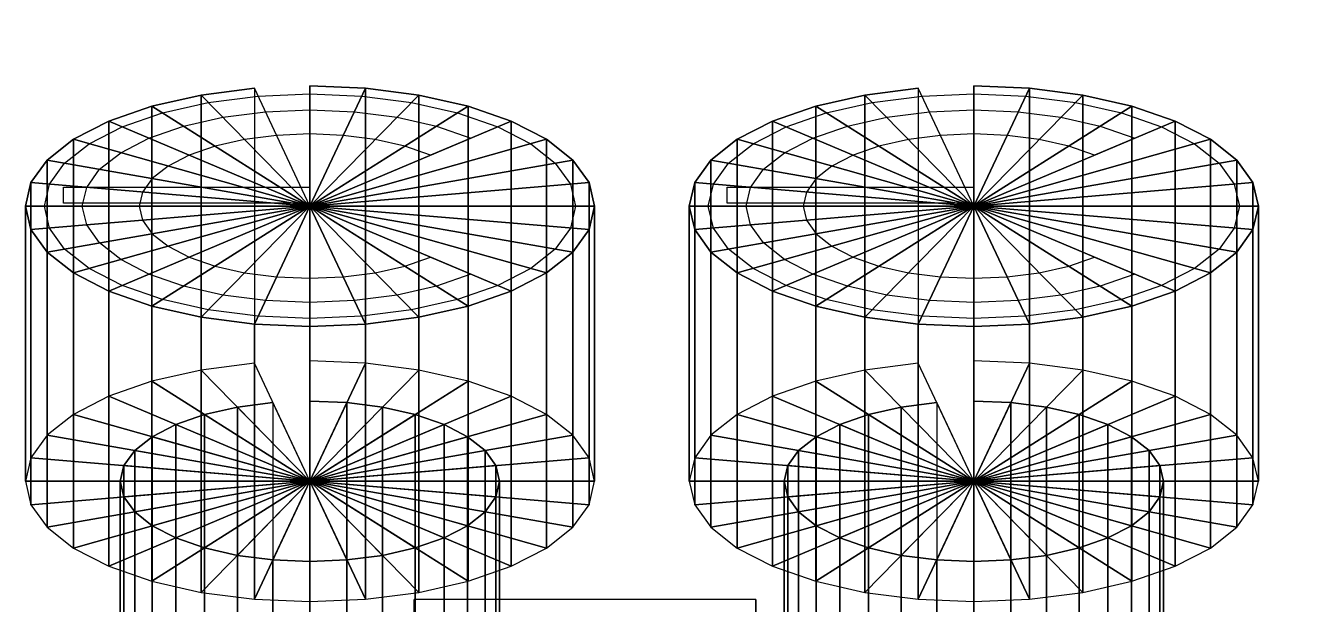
# Model space of a CAD drawing. Header units: millimetres. Extents: x -92220 to 11040, y -5929 to 27498.
# Drawn here: x 235 to 302, y 1093.2 to 1123.7 of the extents above; entities that cross this region are included whole.
import ezdxf

# ---------------------------------------------------------------- set-up
doc = ezdxf.new("R2010")
doc.units = ezdxf.units.MM
doc.layers.add('11 Водоразборный узел', color=7, linetype='Continuous')
doc.layers.add('13 Канализация 2', color=7, linetype='Continuous')

# ---------------------------------------------------------------- blocks, each defined once
blk = doc.blocks.new('QMODEL_e17b8aaa_e9d4_400d_a0f2_fbeb3d9ce0b6')
at = {"color": 23}
for points, invisible_edges in [([(40.5, 20.297308, 7.473395), (58.5, 20.297308, 7.473395), (58.5, 28.047308, -5.949999), (40.5, 28.047308, -5.949999)], 1), ([(40.5, -2.952692, -5.949999), (40.5, 28.047308, -5.949999), (40.5, 20.297308, 7.473395), (40.5, 4.797308, 7.473395)], 15), ([(58.5, -2.952692, -5.949999), (58.5, 28.047308, -5.949999), (58.5, 20.297308, 7.473395), (58.5, 4.797308, 7.473395)], 15), ([(40.5, 4.797308, 7.473395), (58.5, 4.797308, 7.473395), (58.5, 20.297308, 7.473395), (40.5, 20.297308, 7.473395)], 1), ([(40.5, -2.952692, -5.949999), (58.5, -2.952692, -5.949999), (58.5, 4.797308, 7.473395), (40.5, 4.797308, 7.473395)], 1)]:
    blk.add_3dface(points, dxfattribs=dict(at, invisible_edges=invisible_edges))
at = {"color": 1, "invisible_edges": 14}
for points in [[(-37.731265, -2.108183, 34.01369), (-35, -1.864381, 34.127377), (-35, -14.552692, 28.210725)], [(-35, -1.864381, 34.127377), (-32.268735, -2.108183, 34.01369), (-35, -14.552692, 28.210725)], [(32.268735, -2.108183, 34.01369), (35, -1.864381, 34.127377), (35, -14.552692, 28.210725)], [(35, -1.864381, 34.127377), (37.731265, -2.108183, 34.01369), (35, -14.552692, 28.210725)], [(-40.357568, -2.830221, 33.676999), (-37.731265, -2.108183, 34.01369), (-35, -14.552692, 28.210725)], [(-32.268735, -2.108183, 34.01369), (-29.642432, -2.830221, 33.676999), (-35, -14.552692, 28.210725)], [(29.642432, -2.830221, 33.676999), (32.268735, -2.108183, 34.01369), (35, -14.552692, 28.210725)], [(37.731265, -2.108183, 34.01369), (40.357568, -2.830221, 33.676999), (35, -14.552692, 28.210725)], [(-42.777983, -4.002747, 33.130241), (-40.357568, -2.830221, 33.676999), (-35, -14.552692, 28.210725)], [(-29.642432, -2.830221, 33.676999), (-27.222017, -4.002747, 33.130241), (-35, -14.552692, 28.210725)], [(27.222017, -4.002747, 33.130241), (29.642432, -2.830221, 33.676999), (35, -14.552692, 28.210725)], [(40.357568, -2.830221, 33.676999), (42.777983, -4.002747, 33.130241), (35, -14.552692, 28.210725)], [(-44.899495, -5.580701, 32.39443), (-42.777983, -4.002747, 33.130241), (-35, -14.552692, 28.210725)], [(-27.222017, -4.002747, 33.130241), (-25.100505, -5.580701, 32.39443), (-35, -14.552692, 28.210725)], [(25.100505, -5.580701, 32.39443), (27.222017, -4.002747, 33.130241), (35, -14.552692, 28.210725)], [(42.777983, -4.002747, 33.130241), (44.899495, -5.580701, 32.39443), (35, -14.552692, 28.210725)], [(-46.640575, -7.503444, 31.497841), (-44.899495, -5.580701, 32.39443), (-35, -14.552692, 28.210725)], [(-25.100505, -5.580701, 32.39443), (-23.359425, -7.503444, 31.497841), (-35, -14.552692, 28.210725)], [(23.359425, -7.503444, 31.497841), (25.100505, -5.580701, 32.39443), (35, -14.552692, 28.210725)], [(44.899495, -5.580701, 32.39443), (46.640575, -7.503444, 31.497841), (35, -14.552692, 28.210725)], [(-47.934313, -9.697085, 30.47493), (-46.640575, -7.503444, 31.497841), (-35, -14.552692, 28.210725)], [(-23.359425, -7.503444, 31.497841), (-22.065687, -9.697085, 30.47493), (-35, -14.552692, 28.210725)], [(22.065687, -9.697085, 30.47493), (23.359425, -7.503444, 31.497841), (35, -14.552692, 28.210725)], [(46.640575, -7.503444, 31.497841), (47.934313, -9.697085, 30.47493), (35, -14.552692, 28.210725)], [(-48.730994, -12.077325, 29.365007), (-47.934313, -9.697085, 30.47493), (-35, -14.552692, 28.210725)], [(-22.065687, -9.697085, 30.47493), (-21.269006, -12.077325, 29.365007), (-35, -14.552692, 28.210725)], [(21.269006, -12.077325, 29.365007), (22.065687, -9.697085, 30.47493), (35, -14.552692, 28.210725)], [(47.934313, -9.697085, 30.47493), (48.730994, -12.077325, 29.365007), (35, -14.552692, 28.210725)], [(-49, -14.552692, 28.210725), (-48.730994, -12.077325, 29.365007), (-35, -14.552692, 28.210725)], [(-21.269006, -12.077325, 29.365007), (-21, -14.552692, 28.210725), (-35, -14.552692, 28.210725)], [(21, -14.552692, 28.210725), (21.269006, -12.077325, 29.365007), (35, -14.552692, 28.210725)], [(48.730994, -12.077325, 29.365007), (49, -14.552692, 28.210725), (35, -14.552692, 28.210725)], [(-48.730994, -17.028058, 27.056444), (-49, -14.552692, 28.210725), (-35, -14.552692, 28.210725)], [(-47.934313, -19.408298, 25.946521), (-48.730994, -17.028058, 27.056444), (-35, -14.552692, 28.210725)], [(-46.640575, -21.601939, 24.92361), (-47.934313, -19.408298, 25.946521), (-35, -14.552692, 28.210725)], [(-44.899495, -23.524682, 24.027021), (-46.640575, -21.601939, 24.92361), (-35, -14.552692, 28.210725)], [(-42.777983, -25.102637, 23.291209), (-44.899495, -23.524682, 24.027021), (-35, -14.552692, 28.210725)], [(-40.357568, -26.275162, 22.744452), (-42.777983, -25.102637, 23.291209), (-35, -14.552692, 28.210725)], [(-37.731265, -26.9972, 22.407761), (-40.357568, -26.275162, 22.744452), (-35, -14.552692, 28.210725)], [(-35, -27.241003, 22.294074), (-37.731265, -26.9972, 22.407761), (-35, -14.552692, 28.210725)], [(-21, -14.552692, 28.210725), (-21.269006, -17.028058, 27.056444), (-35, -14.552692, 28.210725)], [(-21.269006, -17.028058, 27.056444), (-22.065687, -19.408298, 25.946521), (-35, -14.552692, 28.210725)], [(-22.065687, -19.408298, 25.946521), (-23.359425, -21.601939, 24.92361), (-35, -14.552692, 28.210725)], [(-23.359425, -21.601939, 24.92361), (-25.100505, -23.524682, 24.027021), (-35, -14.552692, 28.210725)], [(-25.100505, -23.524682, 24.027021), (-27.222017, -25.102637, 23.291209), (-35, -14.552692, 28.210725)], [(-27.222017, -25.102637, 23.291209), (-29.642432, -26.275162, 22.744452), (-35, -14.552692, 28.210725)], [(-29.642432, -26.275162, 22.744452), (-32.268735, -26.9972, 22.407761), (-35, -14.552692, 28.210725)], [(-32.268735, -26.9972, 22.407761), (-35, -27.241003, 22.294074), (-35, -14.552692, 28.210725)], [(21.269006, -17.028058, 27.056444), (21, -14.552692, 28.210725), (35, -14.552692, 28.210725)], [(22.065687, -19.408298, 25.946521), (21.269006, -17.028058, 27.056444), (35, -14.552692, 28.210725)], [(23.359425, -21.601939, 24.92361), (22.065687, -19.408298, 25.946521), (35, -14.552692, 28.210725)], [(25.100505, -23.524682, 24.027021), (23.359425, -21.601939, 24.92361), (35, -14.552692, 28.210725)], [(27.222017, -25.102637, 23.291209), (25.100505, -23.524682, 24.027021), (35, -14.552692, 28.210725)], [(29.642432, -26.275162, 22.744452), (27.222017, -25.102637, 23.291209), (35, -14.552692, 28.210725)], [(32.268735, -26.9972, 22.407761), (29.642432, -26.275162, 22.744452), (35, -14.552692, 28.210725)], [(35, -27.241003, 22.294074), (32.268735, -26.9972, 22.407761), (35, -14.552692, 28.210725)], [(49, -14.552692, 28.210725), (48.730994, -17.028058, 27.056444), (35, -14.552692, 28.210725)], [(48.730994, -17.028058, 27.056444), (47.934313, -19.408298, 25.946521), (35, -14.552692, 28.210725)], [(47.934313, -19.408298, 25.946521), (46.640575, -21.601939, 24.92361), (35, -14.552692, 28.210725)], [(46.640575, -21.601939, 24.92361), (44.899495, -23.524682, 24.027021), (35, -14.552692, 28.210725)], [(44.899495, -23.524682, 24.027021), (42.777983, -25.102637, 23.291209), (35, -14.552692, 28.210725)], [(42.777983, -25.102637, 23.291209), (40.357568, -26.275162, 22.744452), (35, -14.552692, 28.210725)], [(40.357568, -26.275162, 22.744452), (37.731265, -26.9972, 22.407761), (35, -14.552692, 28.210725)], [(37.731265, -26.9972, 22.407761), (35, -27.241003, 22.294074), (35, -14.552692, 28.210725)]]:
    blk.add_3dface(points, dxfattribs=at)
at = {"color": 255}
for points, invisible_edges in [([(-38.444151, -7.116818, 31.724758), (-39.592201, -4.604859, 32.896102), (-37.341084, -3.98597, 33.184695), (-36.755813, -6.65265, 31.941203)], 5), ([(-36.755813, -6.65265, 31.941203), (-37.341084, -3.98597, 33.184695), (-35, -3.776996, 33.282141), (-35, -6.49592, 32.014287)], 5), ([(-35, -6.49592, 32.014287), (-35, -3.776996, 33.282141), (-32.658916, -3.98597, 33.184695), (-33.244187, -6.65265, 31.941203)], 5), ([(-33.244187, -6.65265, 31.941203), (-32.658916, -3.98597, 33.184695), (-30.407799, -4.604859, 32.896102), (-31.555849, -7.116818, 31.724758)], 5), ([(31.555849, -7.116818, 31.724758), (30.407799, -4.604859, 32.896102), (32.658916, -3.98597, 33.184695), (33.244187, -6.65265, 31.941203)], 5), ([(33.244187, -6.65265, 31.941203), (32.658916, -3.98597, 33.184695), (35, -3.776996, 33.282141), (35, -6.49592, 32.014287)], 5), ([(35, -6.49592, 32.014287), (35, -3.776996, 33.282141), (37.341084, -3.98597, 33.184695), (36.755813, -6.65265, 31.941203)], 5), ([(36.755813, -6.65265, 31.941203), (37.341084, -3.98597, 33.184695), (39.592201, -4.604859, 32.896102), (38.444151, -7.116818, 31.724758)], 5), ([(-40.000132, -7.870584, 31.373271), (-41.666843, -5.609882, 32.427453), (-39.592201, -4.604859, 32.896102), (-38.444151, -7.116818, 31.724758)], 5), ([(-31.555849, -7.116818, 31.724758), (-30.407799, -4.604859, 32.896102), (-28.333157, -5.609882, 32.427453), (-29.999868, -7.870584, 31.373271)], 5), ([(29.999868, -7.870584, 31.373271), (28.333157, -5.609882, 32.427453), (30.407799, -4.604859, 32.896102), (31.555849, -7.116818, 31.724758)], 5), ([(38.444151, -7.116818, 31.724758), (39.592201, -4.604859, 32.896102), (41.666843, -5.609882, 32.427453), (40.000132, -7.870584, 31.373271)], 5), ([(-41.363961, -8.884983, 30.90025), (-43.485281, -6.962414, 31.796758), (-41.666843, -5.609882, 32.427453), (-40.000132, -7.870584, 31.373271)], 5), ([(-29.999868, -7.870584, 31.373271), (-28.333157, -5.609882, 32.427453), (-26.514719, -6.962414, 31.796758), (-28.636039, -8.884983, 30.90025)], 1), ([(28.636039, -8.884983, 30.90025), (26.514719, -6.962414, 31.796758), (28.333157, -5.609882, 32.427453), (29.999868, -7.870584, 31.373271)], 5), ([(40.000132, -7.870584, 31.373271), (41.666843, -5.609882, 32.427453), (43.485281, -6.962414, 31.796758), (41.363961, -8.884983, 30.90025)], 1), ([(-42.483227, -10.121032, 30.323871), (-44.977635, -8.610479, 31.028253), (-43.485281, -6.962414, 31.796758), (-41.363961, -8.884983, 30.90025)], 5), ([(27.516773, -10.121032, 30.323871), (25.022365, -8.610479, 31.028253), (26.514719, -6.962414, 31.796758), (28.636039, -8.884983, 30.90025)], 5), ([(-43.314916, -11.53123, 29.666285), (-46.086554, -10.490743, 30.151472), (-44.977635, -8.610479, 31.028253), (-42.483227, -10.121032, 30.323871)], 5), ([(26.685084, -11.53123, 29.666285), (23.913446, -10.490743, 30.151472), (25.022365, -8.610479, 31.028253), (27.516773, -10.121032, 30.323871)], 5), ([(-43.827068, -13.061384, 28.952763), (-46.769423, -12.530949, 29.200109), (-46.086554, -10.490743, 30.151472), (-43.314916, -11.53123, 29.666285)], 5), ([(26.172932, -13.061384, 28.952763), (23.230577, -12.530949, 29.200109), (23.913446, -10.490743, 30.151472), (26.685084, -11.53123, 29.666285)], 5), ([(-44, -14.652692, 28.210725), (-47, -14.652692, 28.210725), (-46.769423, -12.530949, 29.200109), (-43.827068, -13.061384, 28.952763)], 5), ([(26, -14.652692, 28.210725), (23, -14.652692, 28.210725), (23.230577, -12.530949, 29.200109), (26.172932, -13.061384, 28.952763)], 5), ([(-43.827068, -16.243999, 27.468687), (-46.769423, -16.774434, 27.221341), (-47, -14.652692, 28.210725), (-44, -14.652692, 28.210725)], 5), ([(26.172932, -16.243999, 27.468687), (23.230577, -16.774434, 27.221341), (23, -14.652692, 28.210725), (26, -14.652692, 28.210725)], 5), ([(-43.314916, -17.774153, 26.755165), (-46.086554, -18.81464, 26.269979), (-46.769423, -16.774434, 27.221341), (-43.827068, -16.243999, 27.468687)], 5), ([(26.685084, -17.774153, 26.755165), (23.913446, -18.81464, 26.269979), (23.230577, -16.774434, 27.221341), (26.172932, -16.243999, 27.468687)], 5), ([(-42.483227, -19.184351, 26.09758), (-44.977635, -20.694904, 25.393198), (-46.086554, -18.81464, 26.269979), (-43.314916, -17.774153, 26.755165)], 5), ([(27.516773, -19.184351, 26.09758), (25.022365, -20.694904, 25.393198), (23.913446, -18.81464, 26.269979), (26.685084, -17.774153, 26.755165)], 5), ([(-41.363961, -20.4204, 25.521201), (-43.485281, -22.342969, 24.624693), (-44.977635, -20.694904, 25.393198), (-42.483227, -19.184351, 26.09758)], 5), ([(28.636039, -20.4204, 25.521201), (26.514719, -22.342969, 24.624693), (25.022365, -20.694904, 25.393198), (27.516773, -19.184351, 26.09758)], 5), ([(-40.000132, -21.434799, 25.048179), (-41.666843, -23.695502, 23.993997), (-43.485281, -22.342969, 24.624693), (-41.363961, -20.4204, 25.521201)], 5), ([(-28.636039, -20.4204, 25.521201), (-26.514719, -22.342969, 24.624693), (-28.333157, -23.695502, 23.993997), (-29.999868, -21.434799, 25.048179)], 4), ([(29.999868, -21.434799, 25.048179), (28.333157, -23.695502, 23.993997), (26.514719, -22.342969, 24.624693), (28.636039, -20.4204, 25.521201)], 5), ([(41.363961, -20.4204, 25.521201), (43.485281, -22.342969, 24.624693), (41.666843, -23.695502, 23.993997), (40.000132, -21.434799, 25.048179)], 4), ([(-38.444151, -22.188566, 24.696693), (-39.592201, -24.700524, 23.525348), (-41.666843, -23.695502, 23.993997), (-40.000132, -21.434799, 25.048179)], 5), ([(-29.999868, -21.434799, 25.048179), (-28.333157, -23.695502, 23.993997), (-30.407799, -24.700524, 23.525348), (-31.555849, -22.188566, 24.696693)], 5), ([(31.555849, -22.188566, 24.696693), (30.407799, -24.700524, 23.525348), (28.333157, -23.695502, 23.993997), (29.999868, -21.434799, 25.048179)], 5), ([(40.000132, -21.434799, 25.048179), (41.666843, -23.695502, 23.993997), (39.592201, -24.700524, 23.525348), (38.444151, -22.188566, 24.696693)], 5), ([(-36.755813, -22.652733, 24.480248), (-37.341084, -25.319413, 23.236756), (-39.592201, -24.700524, 23.525348), (-38.444151, -22.188566, 24.696693)], 5), ([(-35, -22.809463, 24.407164), (-35, -25.528387, 23.13931), (-37.341084, -25.319413, 23.236756), (-36.755813, -22.652733, 24.480248)], 5), ([(-33.244187, -22.652733, 24.480248), (-32.658916, -25.319413, 23.236756), (-35, -25.528387, 23.13931), (-35, -22.809463, 24.407164)], 5), ([(-31.555849, -22.188566, 24.696693), (-30.407799, -24.700524, 23.525348), (-32.658916, -25.319413, 23.236756), (-33.244187, -22.652733, 24.480248)], 5), ([(33.244187, -22.652733, 24.480248), (32.658916, -25.319413, 23.236756), (30.407799, -24.700524, 23.525348), (31.555849, -22.188566, 24.696693)], 5), ([(35, -22.809463, 24.407164), (35, -25.528387, 23.13931), (32.658916, -25.319413, 23.236756), (33.244187, -22.652733, 24.480248)], 5), ([(36.755813, -22.652733, 24.480248), (37.341084, -25.319413, 23.236756), (35, -25.528387, 23.13931), (35, -22.809463, 24.407164)], 5), ([(38.444151, -22.188566, 24.696693), (39.592201, -24.700524, 23.525348), (37.341084, -25.319413, 23.236756), (36.755813, -22.652733, 24.480248)], 5)]:
    blk.add_3dface(points, dxfattribs=dict(at, invisible_edges=invisible_edges))
at = {"color": 8}
for points in [[(-35, -14.752692, 29.210725), (-35, -16.565307, 28.365489), (-48, -16.565307, 28.365489), (-48, -14.752692, 29.210725)], [(35, -14.752692, 29.210725), (35, -16.565307, 28.365489), (22, -16.565307, 28.365489), (22, -14.752692, 29.210725)]]:
    blk.add_3dface(points, dxfattribs=at)
at = {"color": 23}
mesh = blk.add_polymesh((2, 32), dxfattribs=dict(at, n_close=True))
for k, corner in enumerate([(-35, 1.372279, 17.935983), (-33.049097, 1.198134, 17.854778), (-31.173166, 0.682393, 17.614284), (-29.444298, -0.155125, 17.223743), (-27.928932, -1.282235, 16.698163), (-26.685304, -2.655623, 16.057742), (-25.761205, -4.22251, 15.32709), (-25.192147, -5.92268, 14.534288), (-25, -7.690799, 13.7098), (-25.192147, -9.458918, 12.885313), (-25.761205, -11.159089, 12.09251), (-26.685304, -12.725976, 11.361859), (-27.928932, -14.099363, 10.721438), (-29.444298, -15.226473, 10.195858), (-31.173166, -16.063991, 9.805317), (-33.049097, -16.579733, 9.564823), (-35, -16.753877, 9.483618), (-36.950903, -16.579733, 9.564823), (-38.826834, -16.063991, 9.805317), (-40.555702, -15.226473, 10.195858), (-42.071068, -14.099363, 10.721438), (-43.314696, -12.725976, 11.361859), (-44.238795, -11.159089, 12.09251), (-44.807853, -9.458918, 12.885313), (-45, -7.690799, 13.7098), (-44.807853, -5.92268, 14.534288), (-44.238795, -4.22251, 15.32709), (-43.314696, -2.655623, 16.057742), (-42.071068, -1.282235, 16.698163), (-40.555702, -0.155125, 17.223743), (-38.826834, 0.682393, 17.614284), (-36.950903, 1.198134, 17.854778), (-35, 16.163918, -13.78479), (-33.049097, 15.989773, -13.865995), (-31.173166, 15.474032, -14.106489), (-29.444298, 14.636514, -14.49703), (-27.928932, 13.509404, -15.02261), (-26.685304, 12.136016, -15.663031), (-25.761205, 10.569129, -16.393682), (-25.192147, 8.868959, -17.186485), (-25, 7.10084, -18.010972), (-25.192147, 5.332721, -18.83546), (-25.761205, 3.63255, -19.628262), (-26.685304, 2.065663, -20.358914), (-27.928932, 0.692276, -20.999335), (-29.444298, -0.434834, -21.524915), (-31.173166, -1.272352, -21.915456), (-33.049097, -1.788094, -22.15595), (-35, -1.962238, -22.237155), (-36.950903, -1.788094, -22.15595), (-38.826834, -1.272352, -21.915456), (-40.555702, -0.434834, -21.524915), (-42.071068, 0.692276, -20.999335), (-43.314696, 2.065663, -20.358914), (-44.238795, 3.63255, -19.628262), (-44.807853, 5.332721, -18.83546), (-45, 7.10084, -18.010972), (-44.807853, 8.868959, -17.186485), (-44.238795, 10.569129, -16.393682), (-43.314696, 12.136016, -15.663031), (-42.071068, 13.509404, -15.02261), (-40.555702, 14.636514, -14.49703), (-38.826834, 15.474032, -14.106489), (-36.950903, 15.989773, -13.865995)]):
    mesh.set_mesh_vertex(divmod(k, 32), corner)
mesh = blk.add_polymesh((2, 32), dxfattribs=dict(at, n_close=True))
for k, corner in enumerate([(35, 1.372279, 17.935983), (36.950903, 1.198134, 17.854778), (38.826834, 0.682393, 17.614284), (40.555702, -0.155125, 17.223743), (42.071068, -1.282235, 16.698163), (43.314696, -2.655623, 16.057742), (44.238795, -4.22251, 15.32709), (44.807853, -5.92268, 14.534288), (45, -7.690799, 13.7098), (44.807853, -9.458918, 12.885313), (44.238795, -11.159089, 12.09251), (43.314696, -12.725976, 11.361859), (42.071068, -14.099363, 10.721438), (40.555702, -15.226473, 10.195858), (38.826834, -16.063991, 9.805317), (36.950903, -16.579733, 9.564823), (35, -16.753877, 9.483618), (33.049097, -16.579733, 9.564823), (31.173166, -16.063991, 9.805317), (29.444298, -15.226473, 10.195858), (27.928932, -14.099363, 10.721438), (26.685304, -12.725976, 11.361859), (25.761205, -11.159089, 12.09251), (25.192147, -9.458918, 12.885313), (25, -7.690799, 13.7098), (25.192147, -5.92268, 14.534288), (25.761205, -4.22251, 15.32709), (26.685304, -2.655623, 16.057742), (27.928932, -1.282235, 16.698163), (29.444298, -0.155125, 17.223743), (31.173166, 0.682393, 17.614284), (33.049097, 1.198134, 17.854778), (35, 16.163918, -13.78479), (36.950903, 15.989773, -13.865995), (38.826834, 15.474032, -14.106489), (40.555702, 14.636514, -14.49703), (42.071068, 13.509404, -15.02261), (43.314696, 12.136016, -15.663031), (44.238795, 10.569129, -16.393682), (44.807853, 8.868959, -17.186485), (45, 7.10084, -18.010972), (44.807853, 5.332721, -18.83546), (44.238795, 3.63255, -19.628262), (43.314696, 2.065663, -20.358914), (42.071068, 0.692276, -20.999335), (40.555702, -0.434834, -21.524915), (38.826834, -1.272352, -21.915456), (36.950903, -1.788094, -22.15595), (35, -1.962238, -22.237155), (33.049097, -1.788094, -22.15595), (31.173166, -1.272352, -21.915456), (29.444298, -0.434834, -21.524915), (27.928932, 0.692276, -20.999335), (26.685304, 2.065663, -20.358914), (25.761205, 3.63255, -19.628262), (25.192147, 5.332721, -18.83546), (25, 7.10084, -18.010972), (25.192147, 8.868959, -17.186485), (25.761205, 10.569129, -16.393682), (26.685304, 12.136016, -15.663031), (27.928932, 13.509404, -15.02261), (29.444298, 14.636514, -14.49703), (31.173166, 15.474032, -14.106489), (33.049097, 15.989773, -13.865995)]):
    mesh.set_mesh_vertex(divmod(k, 32), corner)
at = {"color": 255}
mesh = blk.add_polymesh((2, 32), dxfattribs=dict(at, n_close=True))
for k, corner in enumerate([(-35, -0.858075, 34.549999), (-32.073645, -1.119291, 34.428192), (-29.259749, -1.892903, 34.067451), (-26.666447, -3.149181, 33.481639), (-24.393398, -4.839846, 32.693269), (-22.527956, -6.899927, 31.732637), (-21.141807, -9.250257, 30.63666), (-20.288221, -11.800513, 29.447456), (-20, -14.452692, 28.210725), (-20.288221, -17.10487, 26.973994), (-21.141807, -19.655126, 25.78479), (-22.527956, -22.005456, 24.688814), (-24.393398, -24.065537, 23.728182), (-26.666447, -25.756202, 22.939812), (-29.259749, -27.01248, 22.354), (-32.073645, -27.786092, 21.993259), (-35, -28.047308, 21.871452), (-37.926355, -27.786092, 21.993259), (-40.740251, -27.01248, 22.354), (-43.333553, -25.756202, 22.939812), (-45.606602, -24.065537, 23.728182), (-47.472044, -22.005456, 24.688814), (-48.858193, -19.655126, 25.78479), (-49.711779, -17.10487, 26.973994), (-50, -14.452692, 28.210725), (-49.711779, -11.800513, 29.447456), (-48.858193, -9.250257, 30.63666), (-47.472044, -6.899927, 31.732637), (-45.606602, -4.839846, 32.693269), (-43.333553, -3.149181, 33.481639), (-40.740251, -1.892903, 34.067451), (-37.926355, -1.119291, 34.428192), (-35, 5.903817, 20.049075), (-32.073645, 5.642601, 19.927267), (-29.259749, 4.868989, 19.566526), (-26.666447, 3.612711, 18.980714), (-24.393398, 1.922046, 18.192344), (-22.527956, -0.138035, 17.231713), (-21.141807, -2.488365, 16.135736), (-20.288221, -5.038621, 14.946532), (-20, -7.690799, 13.709801), (-20.288221, -10.342978, 12.47307), (-21.141807, -12.893234, 11.283866), (-22.527956, -15.243564, 10.187889), (-24.393398, -17.303645, 9.227257), (-26.666447, -18.99431, 8.438887), (-29.259749, -20.250588, 7.853075), (-32.073645, -21.0242, 7.492334), (-35, -21.285416, 7.370527), (-37.926355, -21.0242, 7.492334), (-40.740251, -20.250588, 7.853075), (-43.333553, -18.99431, 8.438887), (-45.606602, -17.303645, 9.227257), (-47.472044, -15.243564, 10.187889), (-48.858193, -12.893234, 11.283866), (-49.711779, -10.342978, 12.47307), (-50, -7.690799, 13.709801), (-49.711779, -5.038621, 14.946532), (-48.858193, -2.488365, 16.135736), (-47.472044, -0.138035, 17.231713), (-45.606602, 1.922046, 18.192344), (-43.333553, 3.612711, 18.980714), (-40.740251, 4.868989, 19.566526), (-37.926355, 5.642601, 19.927267)]):
    mesh.set_mesh_vertex(divmod(k, 32), corner)
mesh = blk.add_polymesh((2, 32), dxfattribs=dict(at, n_close=True))
for k, corner in enumerate([(-35, -7.690799, 13.709801), (-35, -7.690799, 13.709801), (-35, -7.690799, 13.709801), (-35, -7.690799, 13.709801), (-35, -7.690799, 13.709801), (-35, -7.690799, 13.709801), (-35, -7.690799, 13.709801), (-35, -7.690799, 13.709801), (-35, -7.690799, 13.709801), (-35, -7.690799, 13.709801), (-35, -7.690799, 13.709801), (-35, -7.690799, 13.709801), (-35, -7.690799, 13.709801), (-35, -7.690799, 13.709801), (-35, -7.690799, 13.709801), (-35, -7.690799, 13.709801), (-35, -7.690799, 13.709801), (-35, -7.690799, 13.709801), (-35, -7.690799, 13.709801), (-35, -7.690799, 13.709801), (-35, -7.690799, 13.709801), (-35, -7.690799, 13.709801), (-35, -7.690799, 13.709801), (-35, -7.690799, 13.709801), (-35, -7.690799, 13.709801), (-35, -7.690799, 13.709801), (-35, -7.690799, 13.709801), (-35, -7.690799, 13.709801), (-35, -7.690799, 13.709801), (-35, -7.690799, 13.709801), (-35, -7.690799, 13.709801), (-35, -7.690799, 13.709801), (-35, 5.903817, 20.049075), (-32.073645, 5.642601, 19.927267), (-29.259749, 4.868989, 19.566526), (-26.666447, 3.612711, 18.980714), (-24.393398, 1.922046, 18.192344), (-22.527956, -0.138035, 17.231713), (-21.141807, -2.488365, 16.135736), (-20.288221, -5.038621, 14.946532), (-20, -7.690799, 13.709801), (-20.288221, -10.342978, 12.47307), (-21.141807, -12.893234, 11.283866), (-22.527956, -15.243564, 10.187889), (-24.393398, -17.303645, 9.227257), (-26.666447, -18.99431, 8.438887), (-29.259749, -20.250588, 7.853075), (-32.073645, -21.0242, 7.492334), (-35, -21.285416, 7.370527), (-37.926355, -21.0242, 7.492334), (-40.740251, -20.250588, 7.853075), (-43.333553, -18.99431, 8.438887), (-45.606602, -17.303645, 9.227257), (-47.472044, -15.243564, 10.187889), (-48.858193, -12.893234, 11.283866), (-49.711779, -10.342978, 12.47307), (-50, -7.690799, 13.709801), (-49.711779, -5.038621, 14.946532), (-48.858193, -2.488365, 16.135736), (-47.472044, -0.138035, 17.231713), (-45.606602, 1.922046, 18.192344), (-43.333553, 3.612711, 18.980714), (-40.740251, 4.868989, 19.566526), (-37.926355, 5.642601, 19.927267)]):
    mesh.set_mesh_vertex(divmod(k, 32), corner)
mesh = blk.add_polymesh((2, 32), dxfattribs=dict(at, n_close=True))
for k, corner in enumerate([(35, -0.858075, 34.549999), (37.926355, -1.119291, 34.428192), (40.740251, -1.892903, 34.067451), (43.333553, -3.149181, 33.481639), (45.606602, -4.839846, 32.693269), (47.472044, -6.899927, 31.732637), (48.858193, -9.250257, 30.63666), (49.711779, -11.800513, 29.447456), (50, -14.452692, 28.210725), (49.711779, -17.10487, 26.973994), (48.858193, -19.655126, 25.78479), (47.472044, -22.005456, 24.688814), (45.606602, -24.065537, 23.728182), (43.333553, -25.756202, 22.939812), (40.740251, -27.01248, 22.354), (37.926355, -27.786092, 21.993259), (35, -28.047308, 21.871452), (32.073645, -27.786092, 21.993259), (29.259749, -27.01248, 22.354), (26.666447, -25.756202, 22.939812), (24.393398, -24.065537, 23.728182), (22.527956, -22.005456, 24.688814), (21.141807, -19.655126, 25.78479), (20.288221, -17.10487, 26.973994), (20, -14.452692, 28.210725), (20.288221, -11.800513, 29.447456), (21.141807, -9.250257, 30.63666), (22.527956, -6.899927, 31.732637), (24.393398, -4.839846, 32.693269), (26.666447, -3.149181, 33.481639), (29.259749, -1.892903, 34.067451), (32.073645, -1.119291, 34.428192), (35, 5.903817, 20.049075), (37.926355, 5.642601, 19.927267), (40.740251, 4.868989, 19.566526), (43.333553, 3.612711, 18.980714), (45.606602, 1.922046, 18.192344), (47.472044, -0.138035, 17.231713), (48.858193, -2.488365, 16.135736), (49.711779, -5.038621, 14.946532), (50, -7.690799, 13.709801), (49.711779, -10.342978, 12.47307), (48.858193, -12.893234, 11.283866), (47.472044, -15.243564, 10.187889), (45.606602, -17.303645, 9.227257), (43.333553, -18.99431, 8.438887), (40.740251, -20.250588, 7.853075), (37.926355, -21.0242, 7.492334), (35, -21.285416, 7.370527), (32.073645, -21.0242, 7.492334), (29.259749, -20.250588, 7.853075), (26.666447, -18.99431, 8.438887), (24.393398, -17.303645, 9.227257), (22.527956, -15.243564, 10.187889), (21.141807, -12.893234, 11.283866), (20.288221, -10.342978, 12.47307), (20, -7.690799, 13.709801), (20.288221, -5.038621, 14.946532), (21.141807, -2.488365, 16.135736), (22.527956, -0.138035, 17.231713), (24.393398, 1.922046, 18.192344), (26.666447, 3.612711, 18.980714), (29.259749, 4.868989, 19.566526), (32.073645, 5.642601, 19.927267)]):
    mesh.set_mesh_vertex(divmod(k, 32), corner)
mesh = blk.add_polymesh((2, 32), dxfattribs=dict(at, n_close=True))
for k, corner in enumerate([(35, -7.690799, 13.709801), (35, -7.690799, 13.709801), (35, -7.690799, 13.709801), (35, -7.690799, 13.709801), (35, -7.690799, 13.709801), (35, -7.690799, 13.709801), (35, -7.690799, 13.709801), (35, -7.690799, 13.709801), (35, -7.690799, 13.709801), (35, -7.690799, 13.709801), (35, -7.690799, 13.709801), (35, -7.690799, 13.709801), (35, -7.690799, 13.709801), (35, -7.690799, 13.709801), (35, -7.690799, 13.709801), (35, -7.690799, 13.709801), (35, -7.690799, 13.709801), (35, -7.690799, 13.709801), (35, -7.690799, 13.709801), (35, -7.690799, 13.709801), (35, -7.690799, 13.709801), (35, -7.690799, 13.709801), (35, -7.690799, 13.709801), (35, -7.690799, 13.709801), (35, -7.690799, 13.709801), (35, -7.690799, 13.709801), (35, -7.690799, 13.709801), (35, -7.690799, 13.709801), (35, -7.690799, 13.709801), (35, -7.690799, 13.709801), (35, -7.690799, 13.709801), (35, -7.690799, 13.709801), (35, 5.903817, 20.049075), (37.926355, 5.642601, 19.927267), (40.740251, 4.868989, 19.566526), (43.333553, 3.612711, 18.980714), (45.606602, 1.922046, 18.192344), (47.472044, -0.138035, 17.231713), (48.858193, -2.488365, 16.135736), (49.711779, -5.038621, 14.946532), (50, -7.690799, 13.709801), (49.711779, -10.342978, 12.47307), (48.858193, -12.893234, 11.283866), (47.472044, -15.243564, 10.187889), (45.606602, -17.303645, 9.227257), (43.333553, -18.99431, 8.438887), (40.740251, -20.250588, 7.853075), (37.926355, -21.0242, 7.492334), (35, -21.285416, 7.370527), (32.073645, -21.0242, 7.492334), (29.259749, -20.250588, 7.853075), (26.666447, -18.99431, 8.438887), (24.393398, -17.303645, 9.227257), (22.527956, -15.243564, 10.187889), (21.141807, -12.893234, 11.283866), (20.288221, -10.342978, 12.47307), (20, -7.690799, 13.709801), (20.288221, -5.038621, 14.946532), (21.141807, -2.488365, 16.135736), (22.527956, -0.138035, 17.231713), (24.393398, 1.922046, 18.192344), (26.666447, 3.612711, 18.980714), (29.259749, 4.868989, 19.566526), (32.073645, 5.642601, 19.927267)]):
    mesh.set_mesh_vertex(divmod(k, 32), corner)
at = {"color": 23}
mesh = blk.add_polymesh((2, 32), dxfattribs=dict(at, n_close=True))
for k, corner in enumerate([(-35, -7.690799, 13.7098), (-35, -7.690799, 13.7098), (-35, -7.690799, 13.7098), (-35, -7.690799, 13.7098), (-35, -7.690799, 13.7098), (-35, -7.690799, 13.7098), (-35, -7.690799, 13.7098), (-35, -7.690799, 13.7098), (-35, -7.690799, 13.7098), (-35, -7.690799, 13.7098), (-35, -7.690799, 13.7098), (-35, -7.690799, 13.7098), (-35, -7.690799, 13.7098), (-35, -7.690799, 13.7098), (-35, -7.690799, 13.7098), (-35, -7.690799, 13.7098), (-35, -7.690799, 13.7098), (-35, -7.690799, 13.7098), (-35, -7.690799, 13.7098), (-35, -7.690799, 13.7098), (-35, -7.690799, 13.7098), (-35, -7.690799, 13.7098), (-35, -7.690799, 13.7098), (-35, -7.690799, 13.7098), (-35, -7.690799, 13.7098), (-35, -7.690799, 13.7098), (-35, -7.690799, 13.7098), (-35, -7.690799, 13.7098), (-35, -7.690799, 13.7098), (-35, -7.690799, 13.7098), (-35, -7.690799, 13.7098), (-35, -7.690799, 13.7098), (-35, 1.372279, 17.935983), (-33.049097, 1.198134, 17.854778), (-31.173166, 0.682393, 17.614284), (-29.444298, -0.155125, 17.223743), (-27.928932, -1.282235, 16.698163), (-26.685304, -2.655623, 16.057742), (-25.761205, -4.22251, 15.32709), (-25.192147, -5.92268, 14.534288), (-25, -7.690799, 13.7098), (-25.192147, -9.458918, 12.885313), (-25.761205, -11.159089, 12.09251), (-26.685304, -12.725976, 11.361859), (-27.928932, -14.099363, 10.721438), (-29.444298, -15.226473, 10.195858), (-31.173166, -16.063991, 9.805317), (-33.049097, -16.579733, 9.564823), (-35, -16.753877, 9.483618), (-36.950903, -16.579733, 9.564823), (-38.826834, -16.063991, 9.805317), (-40.555702, -15.226473, 10.195858), (-42.071068, -14.099363, 10.721438), (-43.314696, -12.725976, 11.361859), (-44.238795, -11.159089, 12.09251), (-44.807853, -9.458918, 12.885313), (-45, -7.690799, 13.7098), (-44.807853, -5.92268, 14.534288), (-44.238795, -4.22251, 15.32709), (-43.314696, -2.655623, 16.057742), (-42.071068, -1.282235, 16.698163), (-40.555702, -0.155125, 17.223743), (-38.826834, 0.682393, 17.614284), (-36.950903, 1.198134, 17.854778)]):
    mesh.set_mesh_vertex(divmod(k, 32), corner)
mesh = blk.add_polymesh((2, 32), dxfattribs=dict(at, n_close=True))
for k, corner in enumerate([(35, -7.690799, 13.7098), (35, -7.690799, 13.7098), (35, -7.690799, 13.7098), (35, -7.690799, 13.7098), (35, -7.690799, 13.7098), (35, -7.690799, 13.7098), (35, -7.690799, 13.7098), (35, -7.690799, 13.7098), (35, -7.690799, 13.7098), (35, -7.690799, 13.7098), (35, -7.690799, 13.7098), (35, -7.690799, 13.7098), (35, -7.690799, 13.7098), (35, -7.690799, 13.7098), (35, -7.690799, 13.7098), (35, -7.690799, 13.7098), (35, -7.690799, 13.7098), (35, -7.690799, 13.7098), (35, -7.690799, 13.7098), (35, -7.690799, 13.7098), (35, -7.690799, 13.7098), (35, -7.690799, 13.7098), (35, -7.690799, 13.7098), (35, -7.690799, 13.7098), (35, -7.690799, 13.7098), (35, -7.690799, 13.7098), (35, -7.690799, 13.7098), (35, -7.690799, 13.7098), (35, -7.690799, 13.7098), (35, -7.690799, 13.7098), (35, -7.690799, 13.7098), (35, -7.690799, 13.7098), (35, 1.372279, 17.935983), (36.950903, 1.198134, 17.854778), (38.826834, 0.682393, 17.614284), (40.555702, -0.155125, 17.223743), (42.071068, -1.282235, 16.698163), (43.314696, -2.655623, 16.057742), (44.238795, -4.22251, 15.32709), (44.807853, -5.92268, 14.534288), (45, -7.690799, 13.7098), (44.807853, -9.458918, 12.885313), (44.238795, -11.159089, 12.09251), (43.314696, -12.725976, 11.361859), (42.071068, -14.099363, 10.721438), (40.555702, -15.226473, 10.195858), (38.826834, -16.063991, 9.805317), (36.950903, -16.579733, 9.564823), (35, -16.753877, 9.483618), (33.049097, -16.579733, 9.564823), (31.173166, -16.063991, 9.805317), (29.444298, -15.226473, 10.195858), (27.928932, -14.099363, 10.721438), (26.685304, -12.725976, 11.361859), (25.761205, -11.159089, 12.09251), (25.192147, -9.458918, 12.885313), (25, -7.690799, 13.7098), (25.192147, -5.92268, 14.534288), (25.761205, -4.22251, 15.32709), (26.685304, -2.655623, 16.057742), (27.928932, -1.282235, 16.698163), (29.444298, -0.155125, 17.223743), (31.173166, 0.682393, 17.614284), (33.049097, 1.198134, 17.854778)]):
    mesh.set_mesh_vertex(divmod(k, 32), corner)
at = {"color": 255}
mesh = blk.add_polymesh((2, 32), dxfattribs=dict(at, n_close=True))
for k, corner in enumerate([(-35, -14.452692, 28.210725), (-35, -14.452692, 28.210725), (-35, -14.452692, 28.210725), (-35, -14.452692, 28.210725), (-35, -14.452692, 28.210725), (-35, -14.452692, 28.210725), (-35, -14.452692, 28.210725), (-35, -14.452692, 28.210725), (-35, -14.452692, 28.210725), (-35, -14.452692, 28.210725), (-35, -14.452692, 28.210725), (-35, -14.452692, 28.210725), (-35, -14.452692, 28.210725), (-35, -14.452692, 28.210725), (-35, -14.452692, 28.210725), (-35, -14.452692, 28.210725), (-35, -14.452692, 28.210725), (-35, -14.452692, 28.210725), (-35, -14.452692, 28.210725), (-35, -14.452692, 28.210725), (-35, -14.452692, 28.210725), (-35, -14.452692, 28.210725), (-35, -14.452692, 28.210725), (-35, -14.452692, 28.210725), (-35, -14.452692, 28.210725), (-35, -14.452692, 28.210725), (-35, -14.452692, 28.210725), (-35, -14.452692, 28.210725), (-35, -14.452692, 28.210725), (-35, -14.452692, 28.210725), (-35, -14.452692, 28.210725), (-35, -14.452692, 28.210725), (-35, -0.858075, 34.549999), (-32.073645, -1.119291, 34.428192), (-29.259749, -1.892903, 34.067451), (-26.666447, -3.149181, 33.481639), (-24.393398, -4.839846, 32.693269), (-22.527956, -6.899927, 31.732637), (-21.141807, -9.250257, 30.63666), (-20.288221, -11.800513, 29.447456), (-20, -14.452692, 28.210725), (-20.288221, -17.10487, 26.973994), (-21.141807, -19.655126, 25.78479), (-22.527956, -22.005456, 24.688814), (-24.393398, -24.065537, 23.728182), (-26.666447, -25.756202, 22.939812), (-29.259749, -27.01248, 22.354), (-32.073645, -27.786092, 21.993259), (-35, -28.047308, 21.871452), (-37.926355, -27.786092, 21.993259), (-40.740251, -27.01248, 22.354), (-43.333553, -25.756202, 22.939812), (-45.606602, -24.065537, 23.728182), (-47.472044, -22.005456, 24.688814), (-48.858193, -19.655126, 25.78479), (-49.711779, -17.10487, 26.973994), (-50, -14.452692, 28.210725), (-49.711779, -11.800513, 29.447456), (-48.858193, -9.250257, 30.63666), (-47.472044, -6.899927, 31.732637), (-45.606602, -4.839846, 32.693269), (-43.333553, -3.149181, 33.481639), (-40.740251, -1.892903, 34.067451), (-37.926355, -1.119291, 34.428192)]):
    mesh.set_mesh_vertex(divmod(k, 32), corner)
mesh = blk.add_polymesh((2, 32), dxfattribs=dict(at, n_close=True))
for k, corner in enumerate([(35, -14.452692, 28.210725), (35, -14.452692, 28.210725), (35, -14.452692, 28.210725), (35, -14.452692, 28.210725), (35, -14.452692, 28.210725), (35, -14.452692, 28.210725), (35, -14.452692, 28.210725), (35, -14.452692, 28.210725), (35, -14.452692, 28.210725), (35, -14.452692, 28.210725), (35, -14.452692, 28.210725), (35, -14.452692, 28.210725), (35, -14.452692, 28.210725), (35, -14.452692, 28.210725), (35, -14.452692, 28.210725), (35, -14.452692, 28.210725), (35, -14.452692, 28.210725), (35, -14.452692, 28.210725), (35, -14.452692, 28.210725), (35, -14.452692, 28.210725), (35, -14.452692, 28.210725), (35, -14.452692, 28.210725), (35, -14.452692, 28.210725), (35, -14.452692, 28.210725), (35, -14.452692, 28.210725), (35, -14.452692, 28.210725), (35, -14.452692, 28.210725), (35, -14.452692, 28.210725), (35, -14.452692, 28.210725), (35, -14.452692, 28.210725), (35, -14.452692, 28.210725), (35, -14.452692, 28.210725), (35, -0.858075, 34.549999), (37.926355, -1.119291, 34.428192), (40.740251, -1.892903, 34.067451), (43.333553, -3.149181, 33.481639), (45.606602, -4.839846, 32.693269), (47.472044, -6.899927, 31.732637), (48.858193, -9.250257, 30.63666), (49.711779, -11.800513, 29.447456), (50, -14.452692, 28.210725), (49.711779, -17.10487, 26.973994), (48.858193, -19.655126, 25.78479), (47.472044, -22.005456, 24.688814), (45.606602, -24.065537, 23.728182), (43.333553, -25.756202, 22.939812), (40.740251, -27.01248, 22.354), (37.926355, -27.786092, 21.993259), (35, -28.047308, 21.871452), (32.073645, -27.786092, 21.993259), (29.259749, -27.01248, 22.354), (26.666447, -25.756202, 22.939812), (24.393398, -24.065537, 23.728182), (22.527956, -22.005456, 24.688814), (21.141807, -19.655126, 25.78479), (20.288221, -17.10487, 26.973994), (20, -14.452692, 28.210725), (20.288221, -11.800513, 29.447456), (21.141807, -9.250257, 30.63666), (22.527956, -6.899927, 31.732637), (24.393398, -4.839846, 32.693269), (26.666447, -3.149181, 33.481639), (29.259749, -1.892903, 34.067451), (32.073645, -1.119291, 34.428192)]):
    mesh.set_mesh_vertex(divmod(k, 32), corner)

msp = doc.modelspace()

# ---------------------------------------------------------------- hatches: boundary and pattern name
at = {"layer": '13 Канализация 2', "lineweight": -3}
h = msp.add_hatch(dxfattribs=at)
h.set_pattern_fill('ANSI31', color=256, scale=5, style=0)
edge = h.paths.add_edge_path()
edge.add_spline(control_points=[(628.417, 289.958), (628.413, 296.534), (627.794, 309.63), (625.113, 329.006), (620.847, 347.938), (613.291, 372.552), (600.722, 402.332), (582.093, 436.519), (561.126, 469.616), (531.714, 512.621), (502.022, 554.898), (475.903, 598.706), (458.402, 631.834), (442.597, 665.492), (428.341, 699.651), (415.475, 734.272), (399.957, 781.03), (383.257, 840.511), (366.293, 912.956), (346.308, 1010.818), (326.412, 1108.776), (307.344, 1206.593), (298.309, 1267.718), (293.741, 1316.59), (291.305, 1365.81), (292.25, 1402.842), (292.25, 1427.655)], knot_values=[0, 0, 0, 0, 19.727014, 39.263718, 58.613595, 77.881164, 116.445009, 155.330985, 194.563689, 233.934036, 311.640841, 349.454811, 386.860875, 423.995714, 460.969763, 497.872007, 534.771368, 608.741647, 683.117566, 757.9428, 908.373419, 983.002416, 1056.899524, 1093.609668, 1130.227868, 1204.665591, 1204.665591, 1204.665591, 1204.665591], degree=3, periodic=0)
edge.add_line((292.25, 1427.655), (277.75, 1427.655))
edge.add_spline(control_points=[(277.75, 1427.655), (277.75, 1402.521), (274.67, 1280.259), (340.075, 987.907), (400.946, 617.006), (613.917, 391.222), (613.917, 289.832)], knot_values=[0, 0, 0, 0, 75.401912, 366.059478, 892.491043, 1196.661394, 1196.661394, 1196.661394, 1196.661394], degree=3, periodic=0)
edge.add_line((613.917, 289.832), (628.417, 289.958))

# ---------------------------------------------------------------- linework, layer by layer
at = {"layer": '13 Канализация 2', "lineweight": 80, "start_tangent": (0, -1), "end_tangent": (0, -1)}
msp.add_spline([(277.75, 1427.655), (277.75, 1352.253), (320.833, 1064.806), (480.449, 563.156), (613.917, 289.832)], degree=3, dxfattribs=at)
at = {"layer": '13 Канализация 2', "lineweight": 80}
msp.add_open_spline([(292.25, 1427.655), (292.25, 1402.842), (291.305, 1365.81), (293.741, 1316.59), (298.309, 1267.718), (307.344, 1206.593), (326.412, 1108.776), (346.308, 1010.818), (366.293, 912.956), (383.257, 840.511), (399.957, 781.03), (415.475, 734.272), (428.341, 699.651), (442.597, 665.492), (458.402, 631.834), (475.903, 598.706), (502.022, 554.898), (531.714, 512.621), (561.126, 469.616), (582.093, 436.519), (600.722, 402.332), (613.291, 372.552), (620.847, 347.938), (625.113, 329.006), (627.794, 309.63), (628.413, 296.534), (628.417, 289.958)], degree=3, knots=[0, 0, 0, 0, 74.437722, 111.055923, 147.766067, 221.663174, 296.292172, 446.722791, 521.548025, 595.923944, 669.894223, 706.793584, 743.695828, 780.669877, 817.804716, 855.21078, 893.02475, 970.731554, 1010.101902, 1049.334606, 1088.220582, 1126.784427, 1146.051996, 1165.401873, 1184.938576, 1204.665591, 1204.665591, 1204.665591, 1204.665591], dxfattribs=at)

# ---------------------------------------------------------------- block references
at = {"layer": '11 Водоразборный узел', "extrusion": (0, 1, 0), "rotation": 180}
for p in [(-215, 12.547, 1085.95), (-320, 12.547, 1085.95)]:
    msp.add_blockref('QMODEL_e17b8aaa_e9d4_400d_a0f2_fbeb3d9ce0b6', p, dxfattribs=at)

doc.saveas('drawing.dxf')
